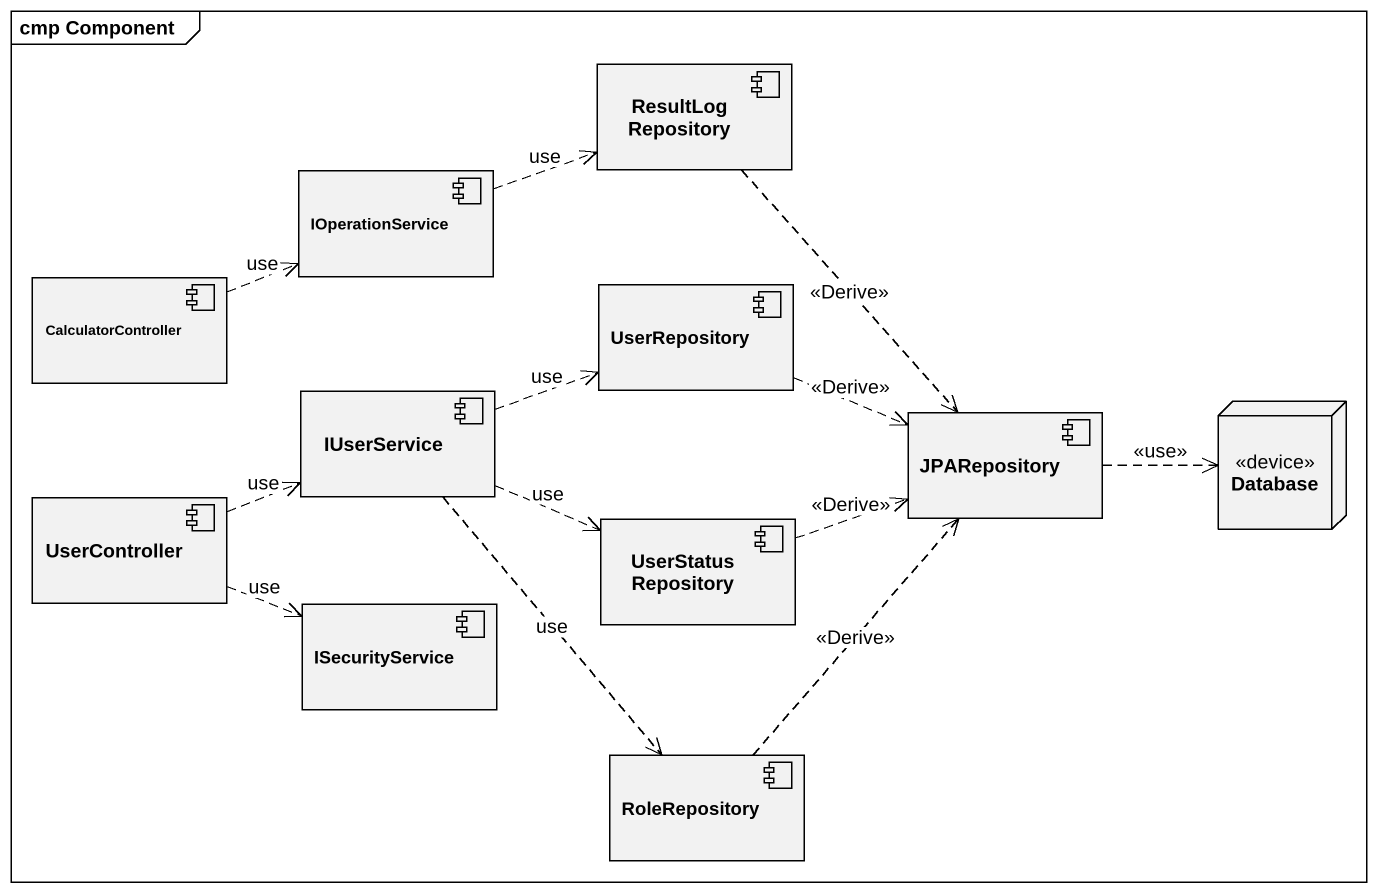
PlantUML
@startuml
mainframe cmp Component
component ResultLogRepository
component IOperationService
component CalculatorController
component UserRepository
component IUserService
component JPARepository
node "Database" as Database_ <<device>>
component UserController
component UserStatusRepository
component ISecurityService
component RoleRepository
ResultLogRepository ..> JPARepository : <<Derive>>
IOperationService .right.> ResultLogRepository : use
CalculatorController .right.> IOperationService : use
UserRepository .right.> JPARepository : <<Derive>>
IUserService .right.> UserRepository : use
IUserService .right.> UserStatusRepository : use
IUserService ..> RoleRepository : use
JPARepository .right.> Database_ : <<use>>
UserController .right.> IUserService : use
UserController .right.> ISecurityService : use
UserStatusRepository .right.> JPARepository : <<Derive>>
RoleRepository .up.> JPARepository : <<Derive>>
@enduml
